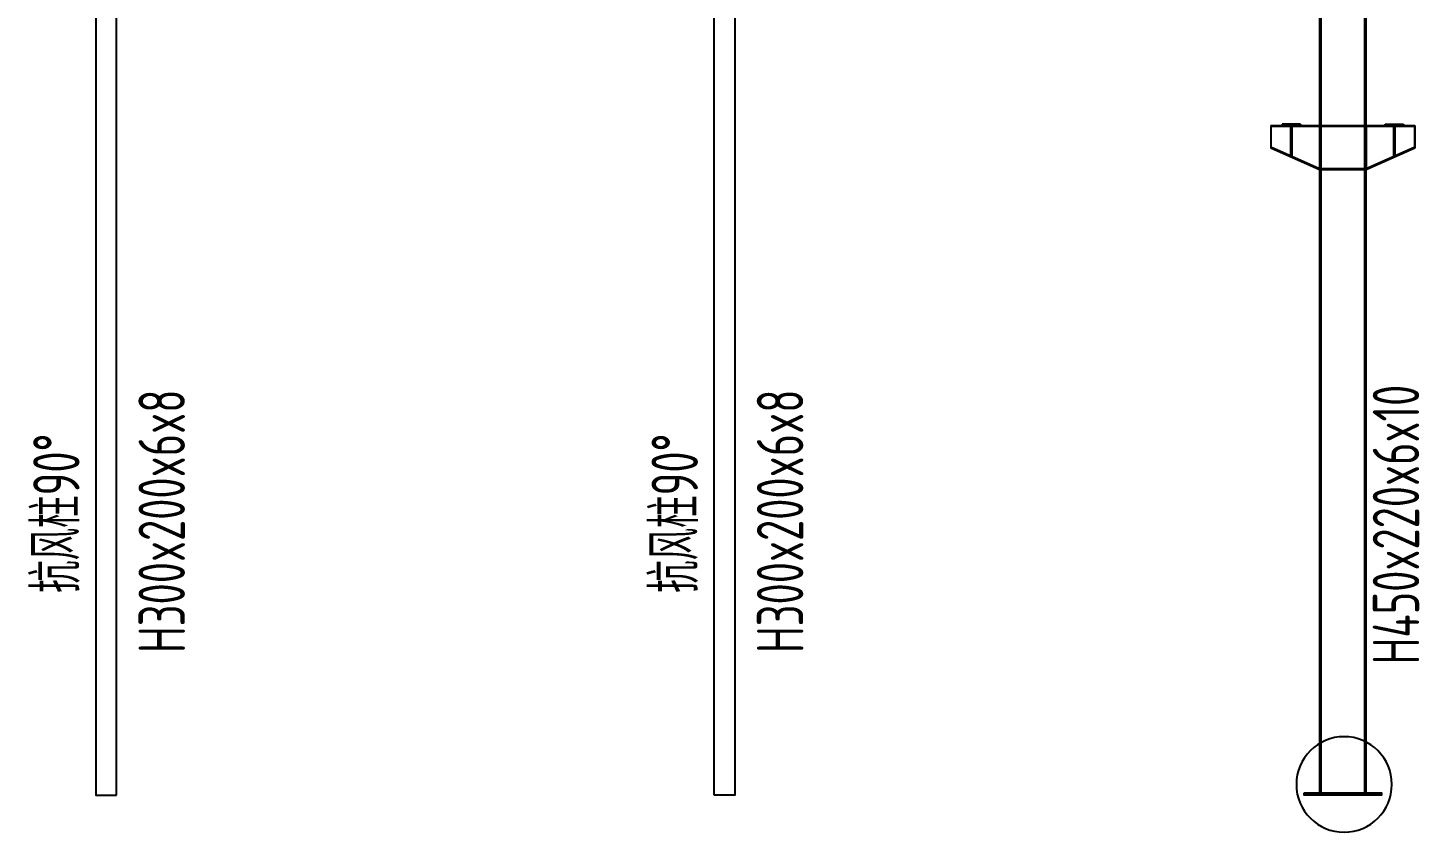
# Model space of a CAD drawing. Extents: x -33967 to 1773478, y -1022458 to -784650.
# Drawn here: x 1693665 to 1707165, y -958482 to -950678 of the extents above; entities that cross this region are included whole.
import ezdxf

# ---------------------------------------------------------------- set-up
doc = ezdxf.new("R2010")
doc.units = 0
doc.header["$LTSCALE"] = 1000
doc.header["$MEASUREMENT"] = 0
for name, color, linetype in [('14', 2, 'Continuous'), ('AXIS', 3, 'Continuous'), ('GZ', 50, 'Continuous'), ('TEXT', 7, 'Continuous'), ('柱子', 30, 'Continuous')]:
    doc.layers.add(name, color=color, linetype=linetype)
doc.styles.add('TSSD_Norm', font='tssdeng.shx', dxfattribs={"bigfont": 'hztxt.shx'})

msp = doc.modelspace()

# ---------------------------------------------------------------- linework, layer by layer
at = {"layer": '14'}
for p, q in [((1705724, -951624.1), (1706199, -951624.1)), ((1706199, -951634.1), (1705724, -951634.1)), ((1705724, -951634.1), (1705724, -951834.1)), ((1706199, -951634.1), (1705724, -951634.1)), ((1706014, -951614.1), (1705834, -951614.1)), ((1705834, -951614.1), (1705834, -951624.1)), ((1705834, -951624.1), (1706014, -951624.1)), ((1705919, -951920.3), (1705919, -951634.1)), ((1705919, -951634.1), (1705929, -951634.1)), ((1705929, -951634.1), (1705929, -951924.7)), ((1706209, -951624.1), (1706639, -951624.1)), ((1706209, -951634.1), (1706209, -951624.1)), ((1706639, -951634.1), (1706209, -951634.1)), ((1706639, -951624.1), (1706639, -951634.1)), ((1706649, -951624.1), (1707124, -951624.1)), ((1707124, -951634.1), (1706649, -951634.1)), ((1706649, -951634.1), (1706649, -952044.1)), ((1707124, -951634.1), (1706649, -951634.1)), ((1706834, -951614.1), (1707014, -951614.1)), ((1706919, -951924.7), (1706919, -951634.1)), ((1706919, -951634.1), (1706929, -951634.1)), ((1706929, -951634.1), (1706929, -951920.3)), ((1707124, -951834.1), (1707124, -951634.1)), ((1705724, -951834.1), (1706199, -952044.1)), ((1705724, -951834.1), (1706199, -952044.1)), ((1706199, -952054.1), (1705724, -951844.1)), ((1706649, -952044.1), (1707124, -951834.1)), ((1706649, -952044.1), (1707124, -951834.1)), ((1707124, -951844.1), (1706649, -952054.1)), ((1705929, -951924.7), (1705919, -951920.3)), ((1706929, -951920.3), (1706919, -951924.7)), ((1706209, -952044.1), (1706639, -952044.1)), ((1706209, -952054.1), (1706209, -952044.1)), ((1706639, -952054.1), (1706209, -952054.1)), ((1706639, -952044.1), (1706639, -952054.1))]:
    msp.add_line(p, q, dxfattribs=at)
at = {"layer": '14', "const_width": 0.45}
msp.add_lwpolyline([(1706199, -952074.1), (1706199, -951634.1)], dxfattribs=at)
at = {"layer": 'AXIS'}
msp.add_lwpolyline([(1706899.6, -958018.8, 1), (1705973, -958018.8, 1)], format="xyb", close=True, dxfattribs=at)
at = {"layer": 'GZ'}
for p, q in [((1705724, -951624.1), (1705724, -951844.1)), ((1706014, -951614.1), (1706014, -951624.1)), ((1706834, -951624.1), (1706834, -951614.1)), ((1707014, -951614.1), (1707014, -951624.1)), ((1707124, -951624.1), (1707124, -951844.1))]:
    msp.add_line(p, q, dxfattribs=at)
for points in [[(1694523.9, -958124.1), (1694523.9, -949279.7), (1694323.9, -949294.5), (1694323.9, -958124.1)], [(1700323.9, -958124.1), (1700323.9, -949277.7), (1700523.9, -949292.4), (1700523.9, -958124.1)], [(1706639, -949729.7), (1706209, -949729.7), (1706208.9, -958099.1), (1706638.9, -958099.1)]]:
    msp.add_lwpolyline(points, close=True, dxfattribs=at)
msp.add_lwpolyline([(1706649, -949729.7), (1706199, -949729.7), (1706198.9, -958099.1), (1706648.9, -958099.1), (1706649, -949699.8)], dxfattribs=at)
at = {"layer": 'GZ', "color": 141, "true_color": 0xadddf7}
msp.add_lwpolyline([(1706048.9, -958099.1), (1706798.9, -958099.1), (1706798.9, -958124.1), (1706048.9, -958124.1)], close=True, dxfattribs=at)
at = {"layer": '柱子'}
msp.add_line((1706209, -951624.1), (1706639, -951624.1), dxfattribs=at)

# ---------------------------------------------------------------- texts
at = {"layer": 'TEXT', "style": 'TSSD_Norm', "width": 0.7}
for s, p in [('H450x220x6x10', (1707164.6, -956854.5, -1.3)), ('H300x200x6x8', (1695189, -956743.9, -0.4)), ('H300x200x6x8', (1701189, -956743.9, -0.4)), ('抗风柱90°', (1694166.4, -956159.8, -0.4)), ('抗风柱90°', (1700166.4, -956159.8, -0.4))]:
    msp.add_text(s, height=450, rotation=90, dxfattribs=at).set_placement(p)

doc.saveas('drawing.dxf')
